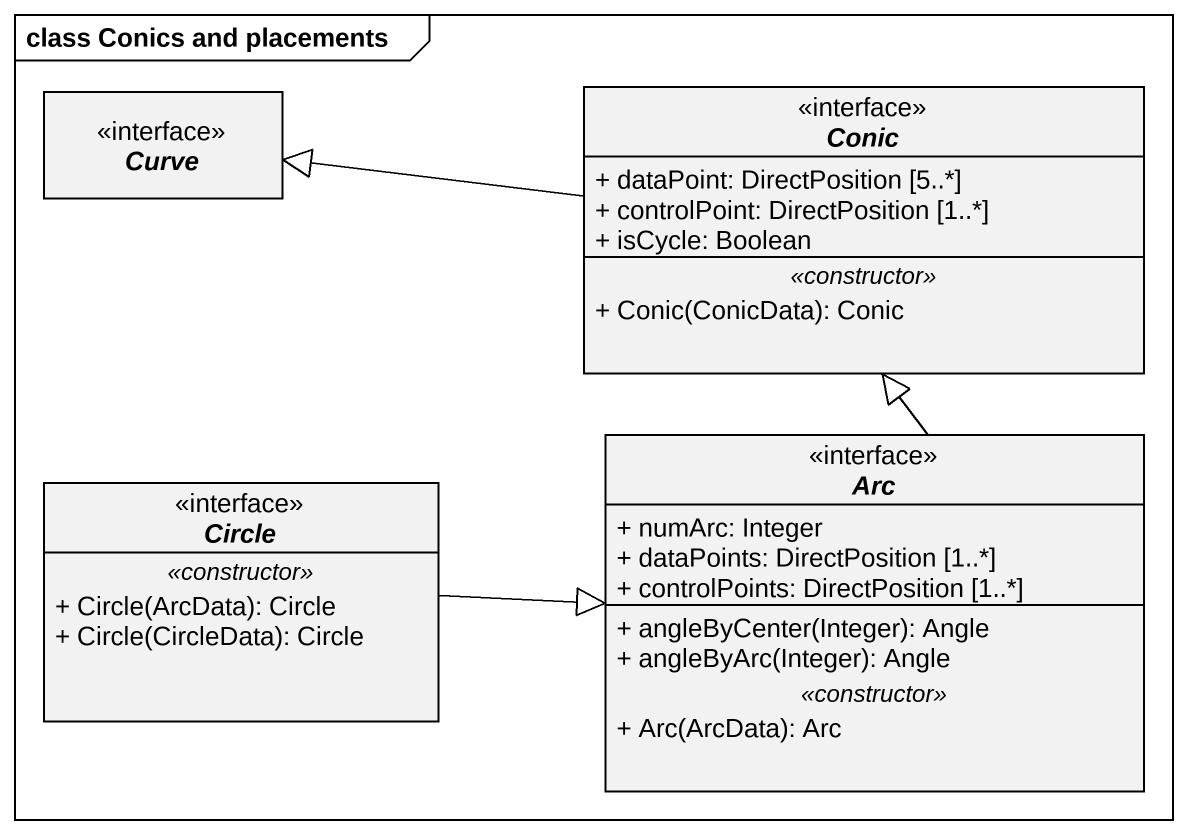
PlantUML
@startuml
mainframe class Conics and placements
hide circle
hide empty members
skinparam classAttributeIconSize 0
interface Curve
interface Conic {
  + dataPoint: DirectPosition [5..*]
  + controlPoint: DirectPosition [1..*]
  + isCycle: Boolean
  .. <<constructor>> ..
  + Conic(ConicData): Conic
}
interface "Circle" as Circle_ {
  .. <<constructor>> ..
  + Circle(ArcData): Circle
  + Circle(CircleData): Circle
}
interface Arc {
  + numArc: Integer
  + dataPoints: DirectPosition [1..*]
  + controlPoints: DirectPosition [1..*]
  --
  + angleByCenter(Integer): Angle
  + angleByArc(Integer): Angle
  .. <<constructor>> ..
  + Arc(ArcData): Arc
}
Conic -left-|> Curve
Circle_ -right-|> Arc
Arc -up-|> Conic
@enduml
